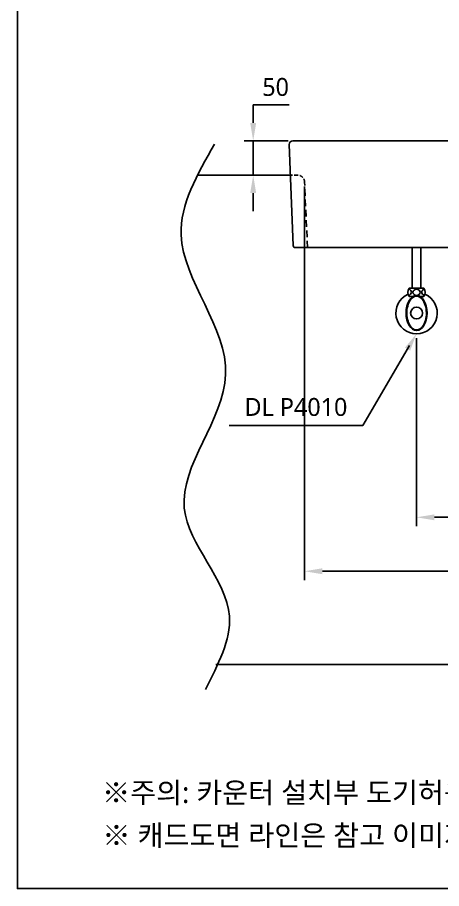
# Model space of a CAD drawing. Extents: x 7672 to 11125, y -4815 to -2578.
# Drawn here: x 7672 to 8288, y -4815 to -3551 of the extents above; entities that cross this region are included whole.
import ezdxf

# ---------------------------------------------------------------- set-up
doc = ezdxf.new("R2010")
doc.units = 0
doc.header["$LTSCALE"] = 20
doc.header["$MEASUREMENT"] = 0
doc.linetypes.add('CENTER', pattern=[2, 1.25, -0.25, 0.25, -0.25])
doc.linetypes.add('HIDDEN', pattern=[0.375, 0.25, -0.125])
doc.layers.get('0').update_dxf_attribs({"linetype": 'CONTINUOUS'})
doc.layers.get('DEFPOINTS').update_dxf_attribs({"linetype": 'CONTINUOUS'})
for name, color, linetype in [('1', 1, 'CONTINUOUS'), ('3', 3, 'CONTINUOUS'), ('6', 6, 'CONTINUOUS'), ('CENTER', 2, 'CENTER'), ('SA-DOOR', 4, 'CONTINUOUS')]:
    doc.layers.add(name, color=color, linetype=linetype)
doc.styles.add('GHS', font='romans', dxfattribs={"bigfont": 'ghs'})
doc.styles.get("Standard").update_dxf_attribs({"font": 'NanumGothic.ttf'})
doc.dimstyles.get("Standard").update_dxf_attribs({"dimtxt": 2.5, "dimasz": 2, "dimexe": 2, "dimexo": 1, "dimgap": 1.5, "dimtad": 1, "dimdec": 0, "dimlfac": 10, "dimrnd": 0.5, "dimzin": 0, "dimdsep": 46, "dimtxsty": 'Standard', "dimcen": 0, "dimclrt": 2, "dimadec": 0, "dimazin": 0, "dimtfac": 1, "dimtdec": 0, "dimtmove": 0, "dimatfit": 3, "dimfxl": 0, "dimtolj": 1, "dimtzin": 0, "dimarcsym": 0})

# ---------------------------------------------------------------- blocks, each defined once
blk = doc.blocks.new('*D46')
at = {"layer": '1', "color": 3, "lineweight": -2}
for p, q in [((8251.5, -4016.5), (8251.5, -4289.5)), ((8401.5, -4016.5), (8401.5, -4289.5)), ((8375.5, -4276.5), (8277.5, -4276.5))]:
    blk.add_line(p, q, dxfattribs=at)
at = {"layer": '1', "color": 3}
for points in [[(8277.5, -4272.2), (8277.5, -4280.8), (8251.5, -4276.5)], [(8375.5, -4272.2), (8375.5, -4280.8), (8401.5, -4276.5)]]:
    blk.add_solid(points, dxfattribs=at)
at = {"layer": 'DEFPOINTS', "color": 0}
for p in [(8251.5, -4010), (8401.5, -4010), (8251.5, -4276.5)]:
    blk.add_point(p, dxfattribs=at)
at = {"layer": '1', "color": 2, "insert": (8326.5, -4250.5), "char_height": 26, "attachment_point": 5}
blk.add_mtext('\\A1;150', dxfattribs=at)
blk = doc.blocks.new('*D61')
at = {"layer": '1', "color": 3, "lineweight": -2}
for p, q in [((8014.5, -3704), (8014.5, -3678)), ((8014.5, -3678), (8066.5, -3678)), ((8065.3, -3730), (8001.5, -3730)), ((8014.5, -3780), (8014.5, -3730)), ((8066.9, -3780), (8001.5, -3780)), ((8014.5, -3806), (8014.5, -3832))]:
    blk.add_line(p, q, dxfattribs=at)
at = {"layer": '1', "color": 3}
for points in [[(8010.1, -3704), (8018.8, -3704), (8014.5, -3730)], [(8010.1, -3806), (8018.8, -3806), (8014.5, -3780)]]:
    blk.add_solid(points, dxfattribs=at)
at = {"layer": 'DEFPOINTS', "color": 0}
for p in [(8014.5, -3730), (8071.8, -3730), (8073.4, -3780)]:
    blk.add_point(p, dxfattribs=at)
at = {"layer": '1', "color": 2, "insert": (8047, -3652), "char_height": 26, "attachment_point": 5}
blk.add_mtext('\\A1;50', dxfattribs=at)
blk = doc.blocks.new('*D65')
at = {"layer": '1', "color": 3, "lineweight": -2}
for p, q in [((8089, -3796.5), (8089, -4367.8)), ((8564, -3796.5), (8564, -4367.8)), ((8115, -4354.8), (8538, -4354.8))]:
    blk.add_line(p, q, dxfattribs=at)
at = {"layer": '1', "color": 3}
for points in [[(8115, -4350.4), (8115, -4359.1), (8089, -4354.8)], [(8538, -4350.4), (8538, -4359.1), (8564, -4354.8)]]:
    blk.add_solid(points, dxfattribs=at)
at = {"layer": 'DEFPOINTS', "color": 0}
for p in [(8089, -3790, -0.8), (8564, -3790), (8564, -4354.8)]:
    blk.add_point(p, dxfattribs=at)
at = {"layer": '1', "color": 2, "insert": (8326.5, -4327.8), "char_height": 26, "attachment_point": 5}
blk.add_mtext('\\A1;475', dxfattribs=at)

msp = doc.modelspace()

# ---------------------------------------------------------------- linework, layer by layer
at = {"layer": '1'}
for p, q in [((8068.5, -3780), (7933.6, -3780)), ((7960.4, -4490, -0.8), (8748.9, -4490, -0.8))]:
    msp.add_line(p, q, dxfattribs=at)
at = {"layer": '1', "linetype": 'HIDDEN'}
msp.add_line((8079, -3780), (8068.5, -3780), dxfattribs=at)
at = {"layer": '1', "color": 3}
for p, q in [((8173.6, -4143.1, -0.8), (8241.4, -4027.2, -0.8)), ((7979.8, -4143.1, -0.8), (8173.6, -4143.1, -0.8))]:
    msp.add_line(p, q, dxfattribs=at)
at = {"layer": '1', "linetype": 'HIDDEN'}
msp.add_arc((8079, -3790), 10, 0, 90, dxfattribs=at)
at = {"layer": '1'}
msp.add_open_spline([(7958.4, -3735, -1.4), (7933.3, -3778.7, -1.4), (7870, -3888.9, -1.4), (8038.8, -4065.2, -1.4), (7853.9, -4257.5, -1.4), (8012.8, -4399.6, -1.4), (7962.9, -4490.3, -1.4), (7945.5, -4526.3, -1.4)], degree=3, knots=[0, 0, 0, 0, 73.75249, 185.872697, 292.632011, 383.878885, 443.081751, 443.081751, 443.081751, 443.081751], dxfattribs=at)
at = {"layer": '1', "color": 3}
msp.add_solid([(8234.7, -4030.2, -0.8), (8242.2, -4034.6, -0.8), (8251.5, -4010, -0.8)], dxfattribs=at)
at = {"layer": '3', "color": 7}
for p, q in [((8071.8, -3730), (8326.5, -3730)), ((8066.8, -3735.2), (8072.6, -3882.1)), ((8075.6, -3885), (8326.5, -3885))]:
    msp.add_line(p, q, dxfattribs=at)
for centre, radius, start, end in [((8071.8, -3735), 5, 90, 182.2906), ((8075.6, -3882), 3, 182.2906, 270)]:
    msp.add_arc(centre, radius, start, end, dxfattribs=at)
at = {"layer": '6'}
for p, q in [((8245.2, -3885, -0.8), (8245.2, -3944, -0.8)), ((8257.9, -3885, -0.8), (8257.9, -3944, -0.8)), ((8257.9, -3944, -0.8), (8241, -3944, -0.8)), ((8262, -3944, -0.8), (8257.9, -3944, -0.8)), ((8246.4, -3956, -0.8), (8241, -3956, -0.8)), ((8262, -3956, -0.8), (8256.7, -3956, -0.8))]:
    msp.add_line(p, q, dxfattribs=at)
msp.add_circle((8251.5, -3980, -0.8), 8.62, dxfattribs=at)
for centre, radius, start, end in [((8249, -3950, -0.8), 10, 143.1301, 216.8699), ((8254, -3950, -0.8), 10, 323.1301, 36.8699), ((8251.5, -3980, -0.8), 30, 113.9173, 66.0827)]:
    msp.add_arc(centre, radius, start, end, dxfattribs=at)
for centre, major_axis, ratio in [((8251.5, -3980, -0.8), (0, 25.5), 0.596529), ((8251.5, -3949.8, -0.8), (5.23, 0), 0.866391)]:
    msp.add_ellipse(centre, major_axis=major_axis, ratio=ratio, dxfattribs=at)
for centre, major_axis, start_param, end_param in [((8238.8, -3949.8, -0.8), (-5.23, 0), 1.800504, 4.443058), ((8264.2, -3949.8, -0.8), (5.23, 0), 1.824119, 4.49897)]:
    msp.add_ellipse(centre, major_axis=major_axis, ratio=0.866391, start_param=start_param, end_param=end_param, dxfattribs=at)
msp.add_open_spline([(8251.5, -3955.5, -0.8), (8249.5, -3955.5, -0.8), (8247.4, -3956.3, -0.8), (8243.5, -3959.5, -0.8), (8241.7, -3962, -0.8), (8239, -3968, -0.8), (8238, -3971.6, -0.8), (8237.2, -3979.1, -0.8), (8237.3, -3983, -0.8), (8238.5, -3990.4, -0.8), (8239.6, -3993.8, -0.8), (8242.6, -3999.4, -0.8), (8244.5, -4001.6, -0.8), (8248.5, -4004.2, -0.8), (8250.6, -4004.7, -0.8), (8254.8, -4004.1, -0.8), (8256.9, -4003, -0.8), (8260.6, -3999.1, -0.8), (8262.3, -3996.4, -0.8), (8264.7, -3990, -0.8), (8265.5, -3986.3, -0.8), (8265.9, -3978.7, -0.8), (8265.6, -3974.8, -0.8), (8264, -3967.6, -0.8), (8262.7, -3964.4, -0.8), (8259.4, -3959.3, -0.8), (8257.5, -3957.4, -0.8), (8254.2, -3955.8, -0.8), (8252.9, -3955.5, -0.8), (8251.5, -3955.5, -0.8)], degree=3, knots=[0, 0, 0, 0, 0.46111, 0.46111, 0.922219, 0.922219, 1.383329, 1.383329, 1.844439, 1.844439, 2.305549, 2.305549, 2.766658, 2.766658, 3.227768, 3.227768, 3.688878, 3.688878, 4.149988, 4.149988, 4.611097, 4.611097, 5.072207, 5.072207, 5.533317, 5.533317, 5.994427, 5.994427, 6.283185, 6.283185, 6.283185, 6.283185], dxfattribs=at)
at = {"layer": 'CENTER', "color": 1, "linetype": 'HIDDEN', "ltscale": 2}
msp.add_line((8093.2, -3885), (8089, -3790, -0.8), dxfattribs=at)
at = {"layer": 'SA-DOOR', "color": 7}
msp.add_lwpolyline([(7672.4, -2577.9), (11125.4, -2577.9), (11125.4, -4815.4), (7672.4, -4815.4)], close=True, dxfattribs=at)

# ---------------------------------------------------------------- texts
at = {"insert": (7795.6, -4723.1), "char_height": 30, "width": 1933.731, "attachment_point": 1, "style": 'GHS'}
msp.add_mtext('{\\fNanumGothic|b0|i0|c129|p50;※ 캐드도면 라인은 참고 이미지이므로 실물과 비교 시 직선이 아닐 수 있습니다.}', dxfattribs=at)
at = {"layer": '1', "color": 2, "insert": (8076.5, -4116.5, -0.8), "char_height": 26, "attachment_point": 5}
msp.add_mtext('DL P4010', dxfattribs=at)
at = {"layer": '3', "color": 1, "insert": (7795.1, -4661.1), "char_height": 30, "attachment_point": 1, "style": 'GHS'}
msp.add_mtext_dynamic_manual_height_columns('{\\fNanumGothic|b0|i0|c129|p50;※주의: 카운터 설치부 도기허용차는 ±5%이므로 반드시 실측 확인 후 시공하십시오.}', width=3042.401, gutter_width=13.5, heights=[0], dxfattribs=at)

# ---------------------------------------------------------------- dimensions: what is measured, and where the dimension line sits
at = {"layer": '1'}
dim = msp.add_linear_dim(base=(8014.5, -3730), p1=(8073.4, -3780), p2=(8071.8, -3730), angle=90, dimstyle='Standard', override={"dimscale": 1.3, "dimtxt": 20, "dimasz": 20, "dimexe": 10, "dimexo": 5, "dimgap": 10, "dimtih": 1, "dimtoh": 1, "dimlfac": 1, "dimzin": 8, "dimclrd": 3, "dimclre": 3, "dimfxl": 1.25, "dimarcsym": 1}, dxfattribs=at)
dim.commit()
dim.dimension.update_dxf_attribs({"geometry": '*D61', "text_midpoint": (8047, -3652)})
for base, p1, p2, override, picture, middle in [((8564, -4354.8), (8089, -3790, -0.8), (8564, -3790), {"dimscale": 1.3, "dimtxt": 20, "dimasz": 20, "dimexe": 10, "dimexo": 5, "dimgap": 10, "dimlfac": 1, "dimzin": 8, "dimclrd": 3, "dimclre": 3, "dimfxl": 1.25, "dimarcsym": 1}, '*D65', (8326.5, -4327.8)), ((8251.5, -4276.5, -0.8), (8401.5, -4010, -0.8), (8251.5, -4010, -0.8), {"dimscale": 1.3, "dimtxt": 20, "dimasz": 20, "dimexe": 10, "dimexo": 5, "dimgap": 10, "dimlfac": 1, "dimzin": 8, "dimclrd": 3, "dimclre": 3}, '*D46', (8326.5, -4250.5, -0.8))]:
    dim = msp.add_linear_dim(base=base, p1=p1, p2=p2, dimstyle='Standard', override=override, dxfattribs=at)
    dim.commit()
    dim.dimension.update_dxf_attribs({"geometry": picture, "text_midpoint": middle})

doc.saveas('drawing.dxf')
